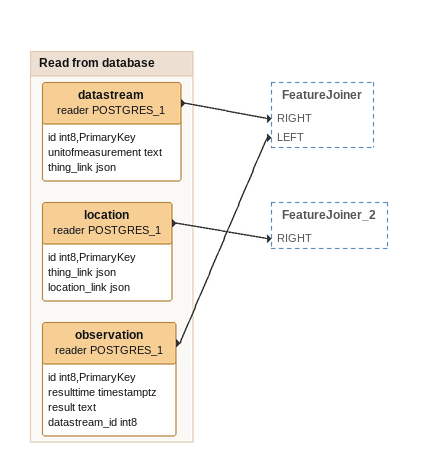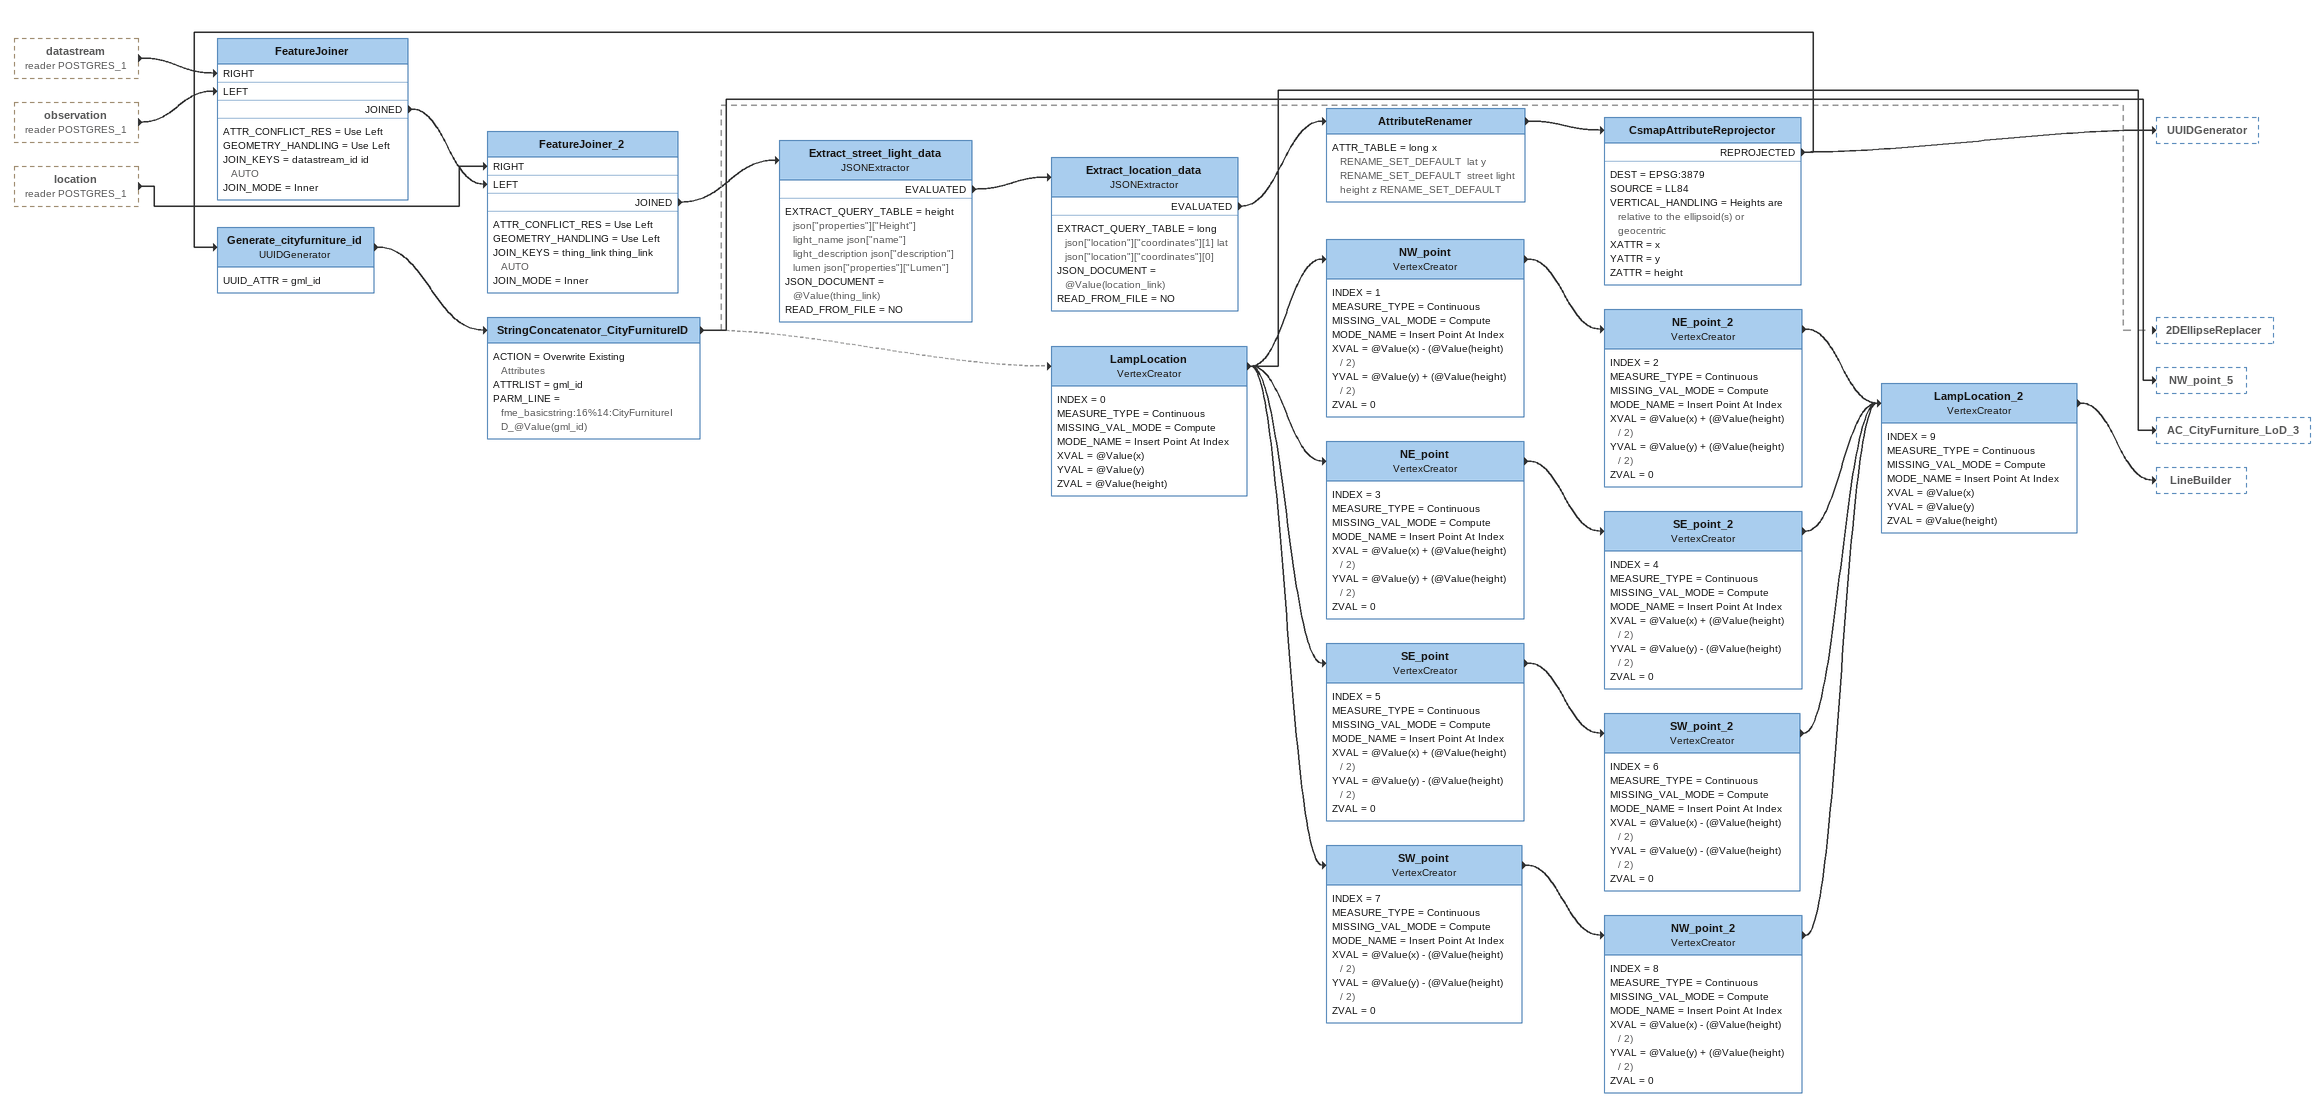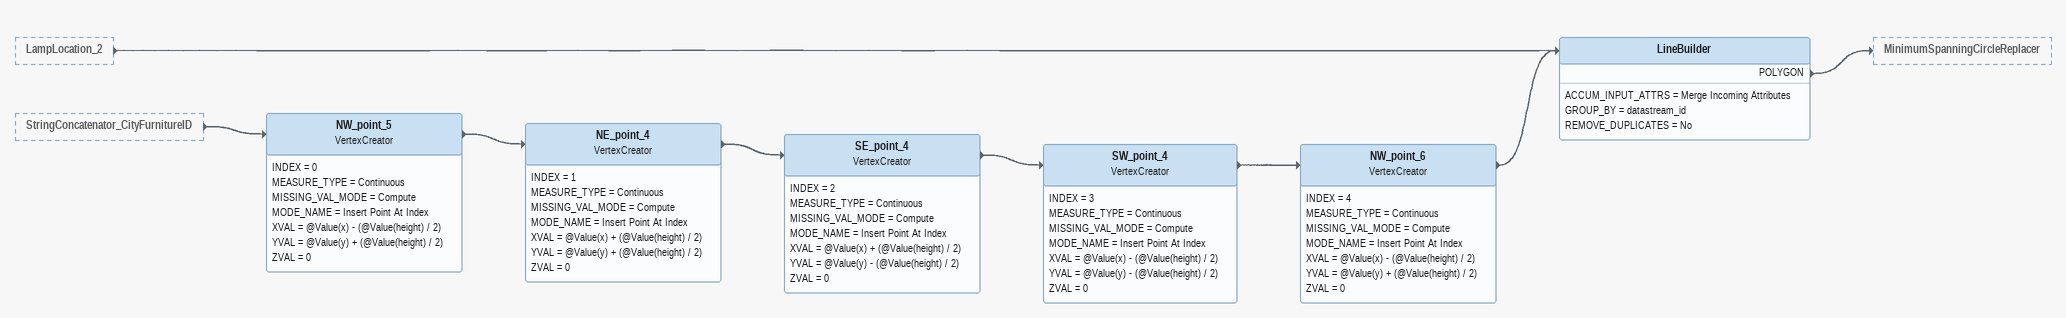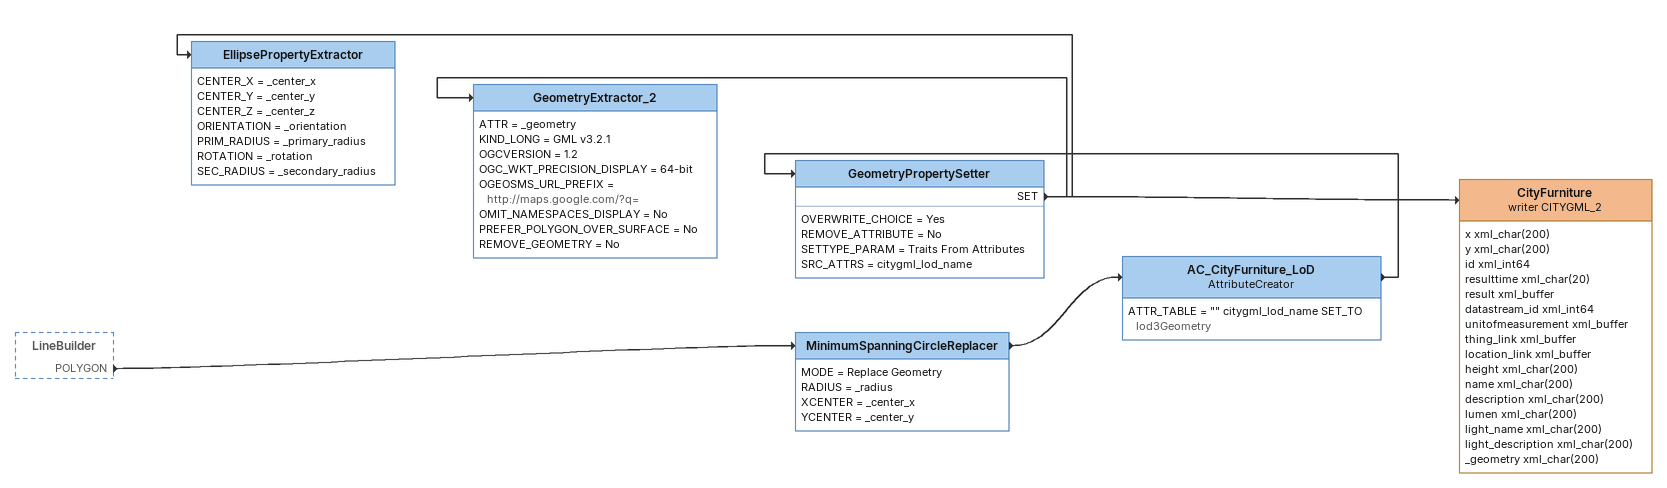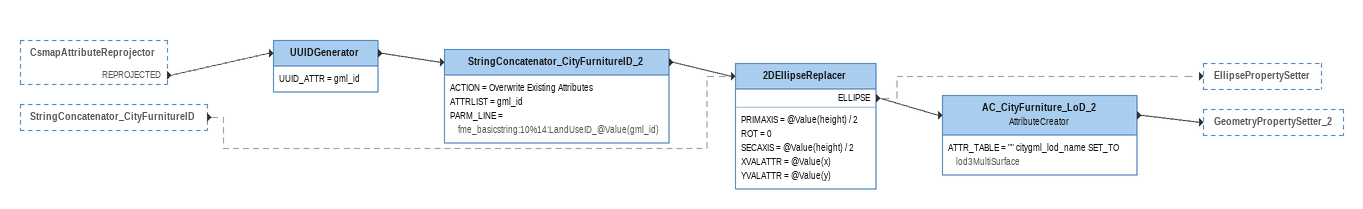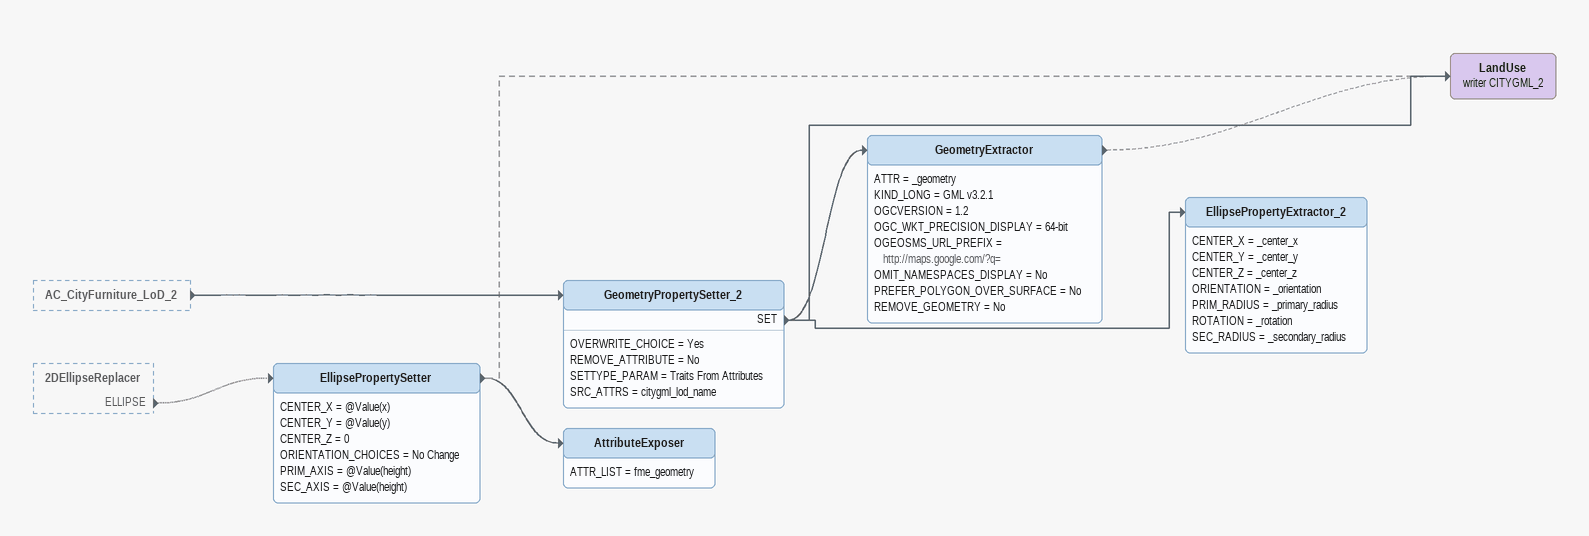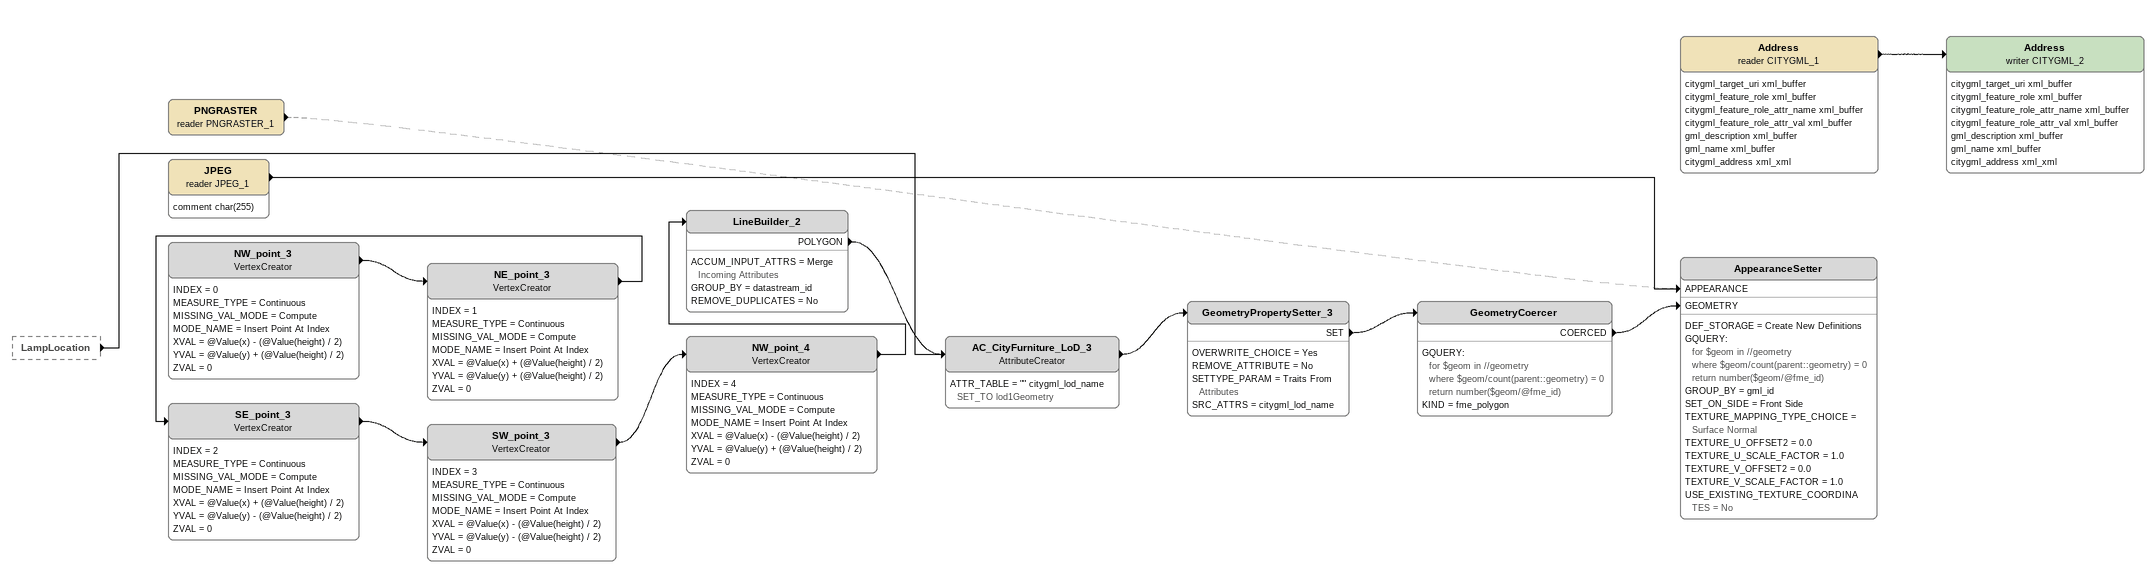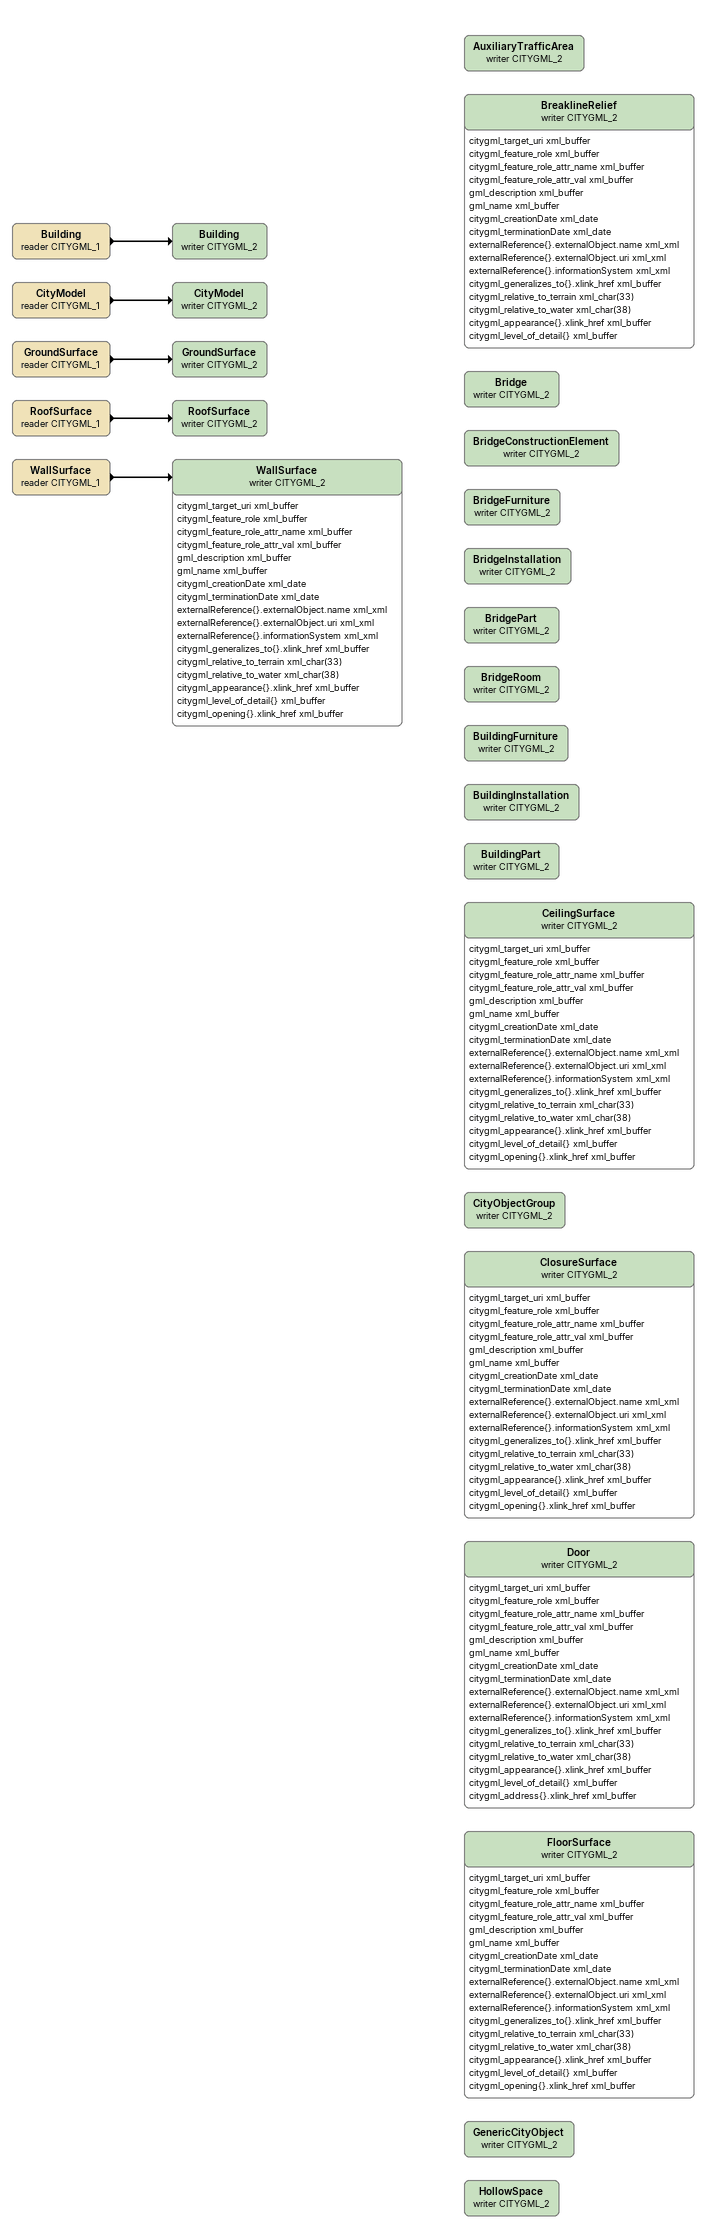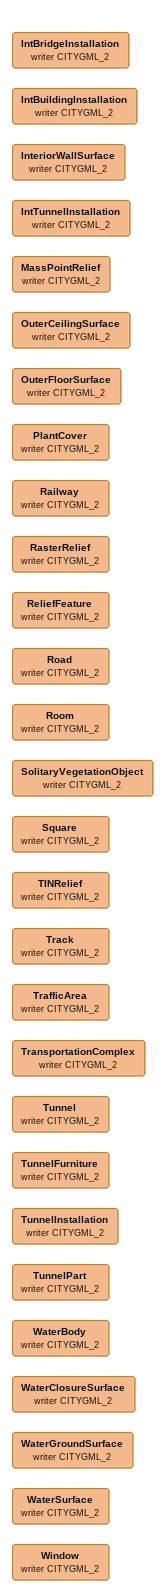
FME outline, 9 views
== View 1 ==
Bookmark: Read from database
datastream (reader POSTGRES_1)
    attributes: id int8,PrimaryKey, unitofmeasurement text, thing_link json
    -> FeatureJoiner [RIGHT]
location (reader POSTGRES_1)
    attributes: id int8,PrimaryKey, thing_link json, location_link json
    -> FeatureJoiner_2 [RIGHT]
observation (reader POSTGRES_1)
    attributes: id int8,PrimaryKey, resulttime timestamptz, result text, datastream_id int8
    -> FeatureJoiner [LEFT]

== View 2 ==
datastream (reader POSTGRES_1) [outside]
    -> FeatureJoiner [RIGHT]
observation (reader POSTGRES_1) [outside]
    -> FeatureJoiner [LEFT]
location (reader POSTGRES_1) [outside]
    -> FeatureJoiner_2 [RIGHT]
FeatureJoiner
    ATTR_CONFLICT_RES = Use Left
    GEOMETRY_HANDLING = Use Left
    JOIN_KEYS = datastream_id id AUTO
    JOIN_MODE = Inner
    JOINED -> FeatureJoiner_2 [LEFT]
FeatureJoiner_2
    ATTR_CONFLICT_RES = Use Left
    GEOMETRY_HANDLING = Use Left
    JOIN_KEYS = thing_link thing_link AUTO
    JOIN_MODE = Inner
    JOINED -> Extract_street_light_data
Extract_street_light_data: JSONExtractor
    EXTRACT_QUERY_TABLE = height json["properties"]["Height"] light_name json["name"] light_description json["description"] lumen json["properties"]["Lumen"]
    JSON_DOCUMENT = @Value(thing_link)
    READ_FROM_FILE = NO
    EVALUATED -> Extract_location_data
Extract_location_data: JSONExtractor
    EXTRACT_QUERY_TABLE = long json["location"]["coordinates"][1] lat json["location"]["coordinates"][0]
    JSON_DOCUMENT = @Value(location_link)
    READ_FROM_FILE = NO
    EVALUATED -> AttributeRenamer
AttributeRenamer
    ATTR_TABLE = long x RENAME_SET_DEFAULT  lat y RENAME_SET_DEFAULT  street light height z RENAME_SET_DEFAULT
    -> CsmapAttributeReprojector
CsmapAttributeReprojector
    DEST = EPSG:3879
    SOURCE = LL84
    VERTICAL_HANDLING = Heights are relative to the ellipsoid(s) or geocentric
    XATTR = x
    YATTR = y
    ZATTR = height
    REPROJECTED -> Generate_cityfurniture_id
    REPROJECTED -> UUIDGenerator
Generate_cityfurniture_id: UUIDGenerator
    UUID_ATTR = gml_id
    -> StringConcatenator_CityFurnitureID
StringConcatenator_CityFurnitureID
    ACTION = Overwrite Existing Attributes
    ATTRLIST = gml_id
    PARM_LINE = fme_basicstring:16%14:CityFurnitureID_@Value(gml_id)
    -> 2DEllipseReplacer [off]
    -> LampLocation [off]
    -> NW_point_5
LampLocation: VertexCreator
    INDEX = 0
    MEASURE_TYPE = Continuous
    MISSING_VAL_MODE = Compute
    MODE_NAME = Insert Point At Index
    XVAL = @Value(x)
    YVAL = @Value(y)
    ZVAL = @Value(height)
    -> NW_point
    -> NE_point
    -> SE_point
    -> SW_point
    -> AC_CityFurniture_LoD_3
NW_point: VertexCreator
    INDEX = 1
    MEASURE_TYPE = Continuous
    MISSING_VAL_MODE = Compute
    MODE_NAME = Insert Point At Index
    XVAL = @Value(x) - (@Value(height) / 2)
    YVAL = @Value(y) + (@Value(height) / 2)
    ZVAL = 0
    -> NE_point_2
NE_point_2: VertexCreator
    INDEX = 2
    MEASURE_TYPE = Continuous
    MISSING_VAL_MODE = Compute
    MODE_NAME = Insert Point At Index
    XVAL = @Value(x) + (@Value(height) / 2)
    YVAL = @Value(y) + (@Value(height) / 2)
    ZVAL = 0
    -> LampLocation_2
NE_point: VertexCreator
    INDEX = 3
    MEASURE_TYPE = Continuous
    MISSING_VAL_MODE = Compute
    MODE_NAME = Insert Point At Index
    XVAL = @Value(x) + (@Value(height) / 2)
    YVAL = @Value(y) + (@Value(height) / 2)
    ZVAL = 0
    -> SE_point_2
SE_point_2: VertexCreator
    INDEX = 4
    MEASURE_TYPE = Continuous
    MISSING_VAL_MODE = Compute
    MODE_NAME = Insert Point At Index
    XVAL = @Value(x) + (@Value(height) / 2)
    YVAL = @Value(y) - (@Value(height) / 2)
    ZVAL = 0
    -> LampLocation_2
SE_point: VertexCreator
    INDEX = 5
    MEASURE_TYPE = Continuous
    MISSING_VAL_MODE = Compute
    MODE_NAME = Insert Point At Index
    XVAL = @Value(x) + (@Value(height) / 2)
    YVAL = @Value(y) - (@Value(height) / 2)
    ZVAL = 0
    -> SW_point_2
SW_point_2: VertexCreator
    INDEX = 6
    MEASURE_TYPE = Continuous
    MISSING_VAL_MODE = Compute
    MODE_NAME = Insert Point At Index
    XVAL = @Value(x) - (@Value(height) / 2)
    YVAL = @Value(y) - (@Value(height) / 2)
    ZVAL = 0
    -> LampLocation_2
SW_point: VertexCreator
    INDEX = 7
    MEASURE_TYPE = Continuous
    MISSING_VAL_MODE = Compute
    MODE_NAME = Insert Point At Index
    XVAL = @Value(x) - (@Value(height) / 2)
    YVAL = @Value(y) - (@Value(height) / 2)
    ZVAL = 0
    -> NW_point_2
NW_point_2: VertexCreator
    INDEX = 8
    MEASURE_TYPE = Continuous
    MISSING_VAL_MODE = Compute
    MODE_NAME = Insert Point At Index
    XVAL = @Value(x) - (@Value(height) / 2)
    YVAL = @Value(y) + (@Value(height) / 2)
    ZVAL = 0
    -> LampLocation_2
LampLocation_2: VertexCreator
    INDEX = 9
    MEASURE_TYPE = Continuous
    MISSING_VAL_MODE = Compute
    MODE_NAME = Insert Point At Index
    XVAL = @Value(x)
    YVAL = @Value(y)
    ZVAL = @Value(height)
    -> LineBuilder

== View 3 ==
LampLocation_2 [outside]
    -> LineBuilder
StringConcatenator_CityFurnitureID [outside]
    -> NW_point_5
NW_point_5: VertexCreator
    INDEX = 0
    MEASURE_TYPE = Continuous
    MISSING_VAL_MODE = Compute
    MODE_NAME = Insert Point At Index
    XVAL = @Value(x) - (@Value(height) / 2)
    YVAL = @Value(y) + (@Value(height) / 2)
    ZVAL = 0
    -> NE_point_4
NE_point_4: VertexCreator
    INDEX = 1
    MEASURE_TYPE = Continuous
    MISSING_VAL_MODE = Compute
    MODE_NAME = Insert Point At Index
    XVAL = @Value(x) + (@Value(height) / 2)
    YVAL = @Value(y) + (@Value(height) / 2)
    ZVAL = 0
    -> SE_point_4
SE_point_4: VertexCreator
    INDEX = 2
    MEASURE_TYPE = Continuous
    MISSING_VAL_MODE = Compute
    MODE_NAME = Insert Point At Index
    XVAL = @Value(x) + (@Value(height) / 2)
    YVAL = @Value(y) - (@Value(height) / 2)
    ZVAL = 0
    -> SW_point_4
SW_point_4: VertexCreator
    INDEX = 3
    MEASURE_TYPE = Continuous
    MISSING_VAL_MODE = Compute
    MODE_NAME = Insert Point At Index
    XVAL = @Value(x) - (@Value(height) / 2)
    YVAL = @Value(y) - (@Value(height) / 2)
    ZVAL = 0
    -> NW_point_6
NW_point_6: VertexCreator
    INDEX = 4
    MEASURE_TYPE = Continuous
    MISSING_VAL_MODE = Compute
    MODE_NAME = Insert Point At Index
    XVAL = @Value(x) - (@Value(height) / 2)
    YVAL = @Value(y) + (@Value(height) / 2)
    ZVAL = 0
    -> LineBuilder
LineBuilder
    ACCUM_INPUT_ATTRS = Merge Incoming Attributes
    GROUP_BY = datastream_id
    REMOVE_DUPLICATES = No
    POLYGON -> MinimumSpanningCircleReplacer

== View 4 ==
LineBuilder [outside]
    POLYGON -> MinimumSpanningCircleReplacer
MinimumSpanningCircleReplacer
    MODE = Replace Geometry
    RADIUS = _radius
    XCENTER = _center_x
    YCENTER = _center_y
    -> AC_CityFurniture_LoD
AC_CityFurniture_LoD: AttributeCreator
    ATTR_TABLE = "" citygml_lod_name SET_TO lod3Geometry
    -> GeometryPropertySetter
GeometryPropertySetter
    OVERWRITE_CHOICE = Yes
    REMOVE_ATTRIBUTE = No
    SETTYPE_PARAM = Traits From Attributes
    SRC_ATTRS = citygml_lod_name
    SET -> CityFurniture (writer CITYGML_2)
    SET -> GeometryExtractor_2
    SET -> EllipsePropertyExtractor
EllipsePropertyExtractor
    CENTER_X = _center_x
    CENTER_Y = _center_y
    CENTER_Z = _center_z
    ORIENTATION = _orientation
    PRIM_RADIUS = _primary_radius
    ROTATION = _rotation
    SEC_RADIUS = _secondary_radius
GeometryExtractor_2
    ATTR = _geometry
    KIND_LONG = GML v3.2.1
    OGCVERSION = 1.2
    OGC_WKT_PRECISION_DISPLAY = 64-bit
    OGEOSMS_URL_PREFIX = http://maps.google.com/?q=
    OMIT_NAMESPACES_DISPLAY = No
    PREFER_POLYGON_OVER_SURFACE = No
    REMOVE_GEOMETRY = No
CityFurniture (writer CITYGML_2)
    attributes: x xml_char(200), y xml_char(200), id xml_int64, resulttime xml_char(20), result xml_buffer, datastream_id xml_int64, unitofmeasurement xml_buffer, thing_link xml_buffer, location_link xml_buffer, height xml_char(200), name xml_char(200), description xml_char(200), lumen xml_char(200), light_name xml_char(200), light_description xml_char(200), _geometry xml_char(200)

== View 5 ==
CsmapAttributeReprojector [outside]
    REPROJECTED -> UUIDGenerator
StringConcatenator_CityFurnitureID [outside]
    -> 2DEllipseReplacer [off]
UUIDGenerator
    UUID_ATTR = gml_id
    -> StringConcatenator_CityFurnitureID_2
StringConcatenator_CityFurnitureID_2
    ACTION = Overwrite Existing Attributes
    ATTRLIST = gml_id
    PARM_LINE = fme_basicstring:10%14:LandUseID_@Value(gml_id)
    -> 2DEllipseReplacer
2DEllipseReplacer
    PRIMAXIS = @Value(height) / 2
    ROT = 0
    SECAXIS = @Value(height) / 2
    XVALATTR = @Value(x)
    YVALATTR = @Value(y)
    ELLIPSE -> AC_CityFurniture_LoD_2
    ELLIPSE -> EllipsePropertySetter [off]
AC_CityFurniture_LoD_2: AttributeCreator
    ATTR_TABLE = "" citygml_lod_name SET_TO lod3MultiSurface
    -> GeometryPropertySetter_2

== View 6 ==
AC_CityFurniture_LoD_2 [outside]
    -> GeometryPropertySetter_2
2DEllipseReplacer [outside]
    ELLIPSE -> EllipsePropertySetter [off]
GeometryPropertySetter_2
    OVERWRITE_CHOICE = Yes
    REMOVE_ATTRIBUTE = No
    SETTYPE_PARAM = Traits From Attributes
    SRC_ATTRS = citygml_lod_name
    SET -> LandUse (writer CITYGML_2)
    SET -> GeometryExtractor
    SET -> EllipsePropertyExtractor_2
GeometryExtractor
    ATTR = _geometry
    KIND_LONG = GML v3.2.1
    OGCVERSION = 1.2
    OGC_WKT_PRECISION_DISPLAY = 64-bit
    OGEOSMS_URL_PREFIX = http://maps.google.com/?q=
    OMIT_NAMESPACES_DISPLAY = No
    PREFER_POLYGON_OVER_SURFACE = No
    REMOVE_GEOMETRY = No
    -> LandUse (writer CITYGML_2) [off]
EllipsePropertyExtractor_2
    CENTER_X = _center_x
    CENTER_Y = _center_y
    CENTER_Z = _center_z
    ORIENTATION = _orientation
    PRIM_RADIUS = _primary_radius
    ROTATION = _rotation
    SEC_RADIUS = _secondary_radius
EllipsePropertySetter
    CENTER_X = @Value(x)
    CENTER_Y = @Value(y)
    CENTER_Z = 0
    ORIENTATION_CHOICES = No Change
    PRIM_AXIS = @Value(height)
    SEC_AXIS = @Value(height)
    -> AttributeExposer
    -> LandUse (writer CITYGML_2) [off]
LandUse (writer CITYGML_2)
AttributeExposer
    ATTR_LIST = fme_geometry

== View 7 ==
LampLocation [outside]
    -> AC_CityFurniture_LoD_3
PNGRASTER (reader PNGRASTER_1)
    -> AppearanceSetter [APPEARANCE] [off]
JPEG (reader JPEG_1)
    attributes: comment char(255)
    -> AppearanceSetter [APPEARANCE]
NW_point_3: VertexCreator
    INDEX = 0
    MEASURE_TYPE = Continuous
    MISSING_VAL_MODE = Compute
    MODE_NAME = Insert Point At Index
    XVAL = @Value(x) - (@Value(height) / 2)
    YVAL = @Value(y) + (@Value(height) / 2)
    ZVAL = 0
    -> NE_point_3
NE_point_3: VertexCreator
    INDEX = 1
    MEASURE_TYPE = Continuous
    MISSING_VAL_MODE = Compute
    MODE_NAME = Insert Point At Index
    XVAL = @Value(x) + (@Value(height) / 2)
    YVAL = @Value(y) + (@Value(height) / 2)
    ZVAL = 0
    -> SE_point_3
SE_point_3: VertexCreator
    INDEX = 2
    MEASURE_TYPE = Continuous
    MISSING_VAL_MODE = Compute
    MODE_NAME = Insert Point At Index
    XVAL = @Value(x) + (@Value(height) / 2)
    YVAL = @Value(y) - (@Value(height) / 2)
    ZVAL = 0
    -> SW_point_3
SW_point_3: VertexCreator
    INDEX = 3
    MEASURE_TYPE = Continuous
    MISSING_VAL_MODE = Compute
    MODE_NAME = Insert Point At Index
    XVAL = @Value(x) - (@Value(height) / 2)
    YVAL = @Value(y) - (@Value(height) / 2)
    ZVAL = 0
    -> NW_point_4
NW_point_4: VertexCreator
    INDEX = 4
    MEASURE_TYPE = Continuous
    MISSING_VAL_MODE = Compute
    MODE_NAME = Insert Point At Index
    XVAL = @Value(x) - (@Value(height) / 2)
    YVAL = @Value(y) + (@Value(height) / 2)
    ZVAL = 0
    -> LineBuilder_2
LineBuilder_2
    ACCUM_INPUT_ATTRS = Merge Incoming Attributes
    GROUP_BY = datastream_id
    REMOVE_DUPLICATES = No
    POLYGON -> AC_CityFurniture_LoD_3
AC_CityFurniture_LoD_3: AttributeCreator
    ATTR_TABLE = "" citygml_lod_name SET_TO lod1Geometry
    -> GeometryPropertySetter_3
GeometryPropertySetter_3
    OVERWRITE_CHOICE = Yes
    REMOVE_ATTRIBUTE = No
    SETTYPE_PARAM = Traits From Attributes
    SRC_ATTRS = citygml_lod_name
    SET -> GeometryCoercer
GeometryCoercer
    GQUERY:
      for $geom in //geometry
      where $geom/count(parent::geometry) = 0
      return number($geom/@fme_id)
    KIND = fme_polygon
    COERCED -> AppearanceSetter [GEOMETRY]
AppearanceSetter
    DEF_STORAGE = Create New Definitions
    GQUERY:
      for $geom in //geometry
      where $geom/count(parent::geometry) = 0
      return number($geom/@fme_id)
    GROUP_BY = gml_id
    SET_ON_SIDE = Front Side
    TEXTURE_MAPPING_TYPE_CHOICE = Surface Normal
    TEXTURE_U_OFFSET2 = 0.0
    TEXTURE_U_SCALE_FACTOR = 1.0
    TEXTURE_V_OFFSET2 = 0.0
    TEXTURE_V_SCALE_FACTOR = 1.0
    USE_EXISTING_TEXTURE_COORDINATES = No
Address (reader CITYGML_1)
    attributes: citygml_target_uri xml_buffer, citygml_feature_role xml_buffer, citygml_feature_role_attr_name xml_buffer, citygml_feature_role_attr_val xml_buffer, gml_description xml_buffer, gml_name xml_buffer, citygml_address xml_xml
    -> Address (writer CITYGML_2)
Address (writer CITYGML_2)
    attributes: citygml_target_uri xml_buffer, citygml_feature_role xml_buffer, citygml_feature_role_attr_name xml_buffer, citygml_feature_role_attr_val xml_buffer, gml_description xml_buffer, gml_name xml_buffer, citygml_address xml_xml

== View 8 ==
Building (reader CITYGML_1)
    -> Building (writer CITYGML_2)
Building (writer CITYGML_2)
CityModel (reader CITYGML_1)
    -> CityModel (writer CITYGML_2)
CityModel (writer CITYGML_2)
GroundSurface (reader CITYGML_1)
    -> GroundSurface (writer CITYGML_2)
GroundSurface (writer CITYGML_2)
RoofSurface (reader CITYGML_1)
    -> RoofSurface (writer CITYGML_2)
RoofSurface (writer CITYGML_2)
WallSurface (reader CITYGML_1)
    -> WallSurface (writer CITYGML_2)
WallSurface (writer CITYGML_2)
    attributes: citygml_target_uri xml_buffer, citygml_feature_role xml_buffer, citygml_feature_role_attr_name xml_buffer, citygml_feature_role_attr_val xml_buffer, gml_description xml_buffer, gml_name xml_buffer, citygml_creationDate xml_date, citygml_terminationDate xml_date, externalReference{}.externalObject.name xml_xml, externalReference{}.externalObject.uri xml_xml, externalReference{}.informationSystem xml_xml, citygml_generalizes_to{}.xlink_href xml_buffer, citygml_relative_to_terrain xml_char(33), citygml_relative_to_water xml_char(38), citygml_appearance{}.xlink_href xml_buffer, citygml_level_of_detail{} xml_buffer, citygml_opening{}.xlink_href xml_buffer
AuxiliaryTrafficArea (writer CITYGML_2)
BreaklineRelief (writer CITYGML_2)
    attributes: citygml_target_uri xml_buffer, citygml_feature_role xml_buffer, citygml_feature_role_attr_name xml_buffer, citygml_feature_role_attr_val xml_buffer, gml_description xml_buffer, gml_name xml_buffer, citygml_creationDate xml_date, citygml_terminationDate xml_date, externalReference{}.externalObject.name xml_xml, externalReference{}.externalObject.uri xml_xml, externalReference{}.informationSystem xml_xml, citygml_generalizes_to{}.xlink_href xml_buffer, citygml_relative_to_terrain xml_char(33), citygml_relative_to_water xml_char(38), citygml_appearance{}.xlink_href xml_buffer, citygml_level_of_detail{} xml_buffer
Bridge (writer CITYGML_2)
BridgeConstructionElement (writer CITYGML_2)
BridgeFurniture (writer CITYGML_2)
BridgeInstallation (writer CITYGML_2)
BridgePart (writer CITYGML_2)
BridgeRoom (writer CITYGML_2)
BuildingFurniture (writer CITYGML_2)
BuildingInstallation (writer CITYGML_2)
BuildingPart (writer CITYGML_2)
CeilingSurface (writer CITYGML_2)
    attributes: citygml_target_uri xml_buffer, citygml_feature_role xml_buffer, citygml_feature_role_attr_name xml_buffer, citygml_feature_role_attr_val xml_buffer, gml_description xml_buffer, gml_name xml_buffer, citygml_creationDate xml_date, citygml_terminationDate xml_date, externalReference{}.externalObject.name xml_xml, externalReference{}.externalObject.uri xml_xml, externalReference{}.informationSystem xml_xml, citygml_generalizes_to{}.xlink_href xml_buffer, citygml_relative_to_terrain xml_char(33), citygml_relative_to_water xml_char(38), citygml_appearance{}.xlink_href xml_buffer, citygml_level_of_detail{} xml_buffer, citygml_opening{}.xlink_href xml_buffer
CityObjectGroup (writer CITYGML_2)
ClosureSurface (writer CITYGML_2)
    attributes: citygml_target_uri xml_buffer, citygml_feature_role xml_buffer, citygml_feature_role_attr_name xml_buffer, citygml_feature_role_attr_val xml_buffer, gml_description xml_buffer, gml_name xml_buffer, citygml_creationDate xml_date, citygml_terminationDate xml_date, externalReference{}.externalObject.name xml_xml, externalReference{}.externalObject.uri xml_xml, externalReference{}.informationSystem xml_xml, citygml_generalizes_to{}.xlink_href xml_buffer, citygml_relative_to_terrain xml_char(33), citygml_relative_to_water xml_char(38), citygml_appearance{}.xlink_href xml_buffer, citygml_level_of_detail{} xml_buffer, citygml_opening{}.xlink_href xml_buffer
Door (writer CITYGML_2)
    attributes: citygml_target_uri xml_buffer, citygml_feature_role xml_buffer, citygml_feature_role_attr_name xml_buffer, citygml_feature_role_attr_val xml_buffer, gml_description xml_buffer, gml_name xml_buffer, citygml_creationDate xml_date, citygml_terminationDate xml_date, externalReference{}.externalObject.name xml_xml, externalReference{}.externalObject.uri xml_xml, externalReference{}.informationSystem xml_xml, citygml_generalizes_to{}.xlink_href xml_buffer, citygml_relative_to_terrain xml_char(33), citygml_relative_to_water xml_char(38), citygml_appearance{}.xlink_href xml_buffer, citygml_level_of_detail{} xml_buffer, citygml_address{}.xlink_href xml_buffer
FloorSurface (writer CITYGML_2)
    attributes: citygml_target_uri xml_buffer, citygml_feature_role xml_buffer, citygml_feature_role_attr_name xml_buffer, citygml_feature_role_attr_val xml_buffer, gml_description xml_buffer, gml_name xml_buffer, citygml_creationDate xml_date, citygml_terminationDate xml_date, externalReference{}.externalObject.name xml_xml, externalReference{}.externalObject.uri xml_xml, externalReference{}.informationSystem xml_xml, citygml_generalizes_to{}.xlink_href xml_buffer, citygml_relative_to_terrain xml_char(33), citygml_relative_to_water xml_char(38), citygml_appearance{}.xlink_href xml_buffer, citygml_level_of_detail{} xml_buffer, citygml_opening{}.xlink_href xml_buffer
GenericCityObject (writer CITYGML_2)
HollowSpace (writer CITYGML_2)

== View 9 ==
IntBridgeInstallation (writer CITYGML_2)
IntBuildingInstallation (writer CITYGML_2)
InteriorWallSurface (writer CITYGML_2)
IntTunnelInstallation (writer CITYGML_2)
MassPointRelief (writer CITYGML_2)
OuterCeilingSurface (writer CITYGML_2)
OuterFloorSurface (writer CITYGML_2)
PlantCover (writer CITYGML_2)
Railway (writer CITYGML_2)
RasterRelief (writer CITYGML_2)
ReliefFeature (writer CITYGML_2)
Road (writer CITYGML_2)
Room (writer CITYGML_2)
SolitaryVegetationObject (writer CITYGML_2)
Square (writer CITYGML_2)
TINRelief (writer CITYGML_2)
Track (writer CITYGML_2)
TrafficArea (writer CITYGML_2)
TransportationComplex (writer CITYGML_2)
Tunnel (writer CITYGML_2)
TunnelFurniture (writer CITYGML_2)
TunnelInstallation (writer CITYGML_2)
TunnelPart (writer CITYGML_2)
WaterBody (writer CITYGML_2)
WaterClosureSurface (writer CITYGML_2)
WaterGroundSurface (writer CITYGML_2)
WaterSurface (writer CITYGML_2)
Window (writer CITYGML_2)
